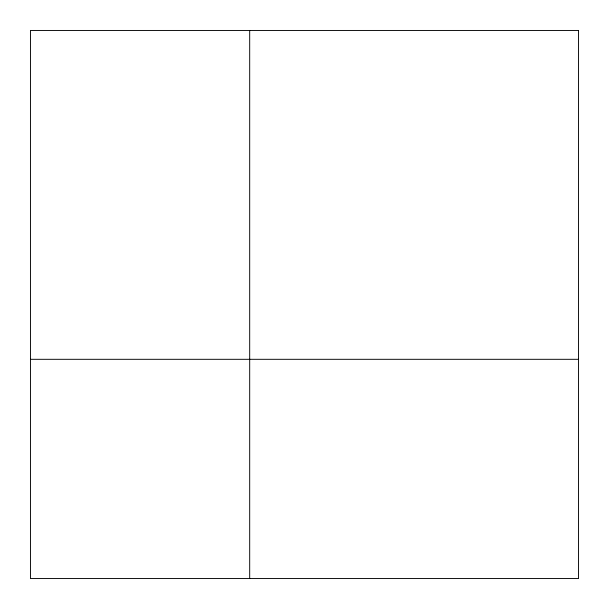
<?xml version="1.0" encoding="UTF-8"?>
<svg xmlns="http://www.w3.org/2000/svg" width="609" height="609" viewBox="0 0 609 609"><rect width="100%" height="100%" fill="white"/><g stroke="black" fill="none" stroke-linecap="round" stroke-linejoin="round"><path stroke-width="0.91" d="M30.45 359.31L578.55 359.31M249.69 30.45L249.69 578.55M578.55 30.45L30.45 30.45L30.45 578.55L578.55 578.55L578.55 30.45"/></g></svg>
